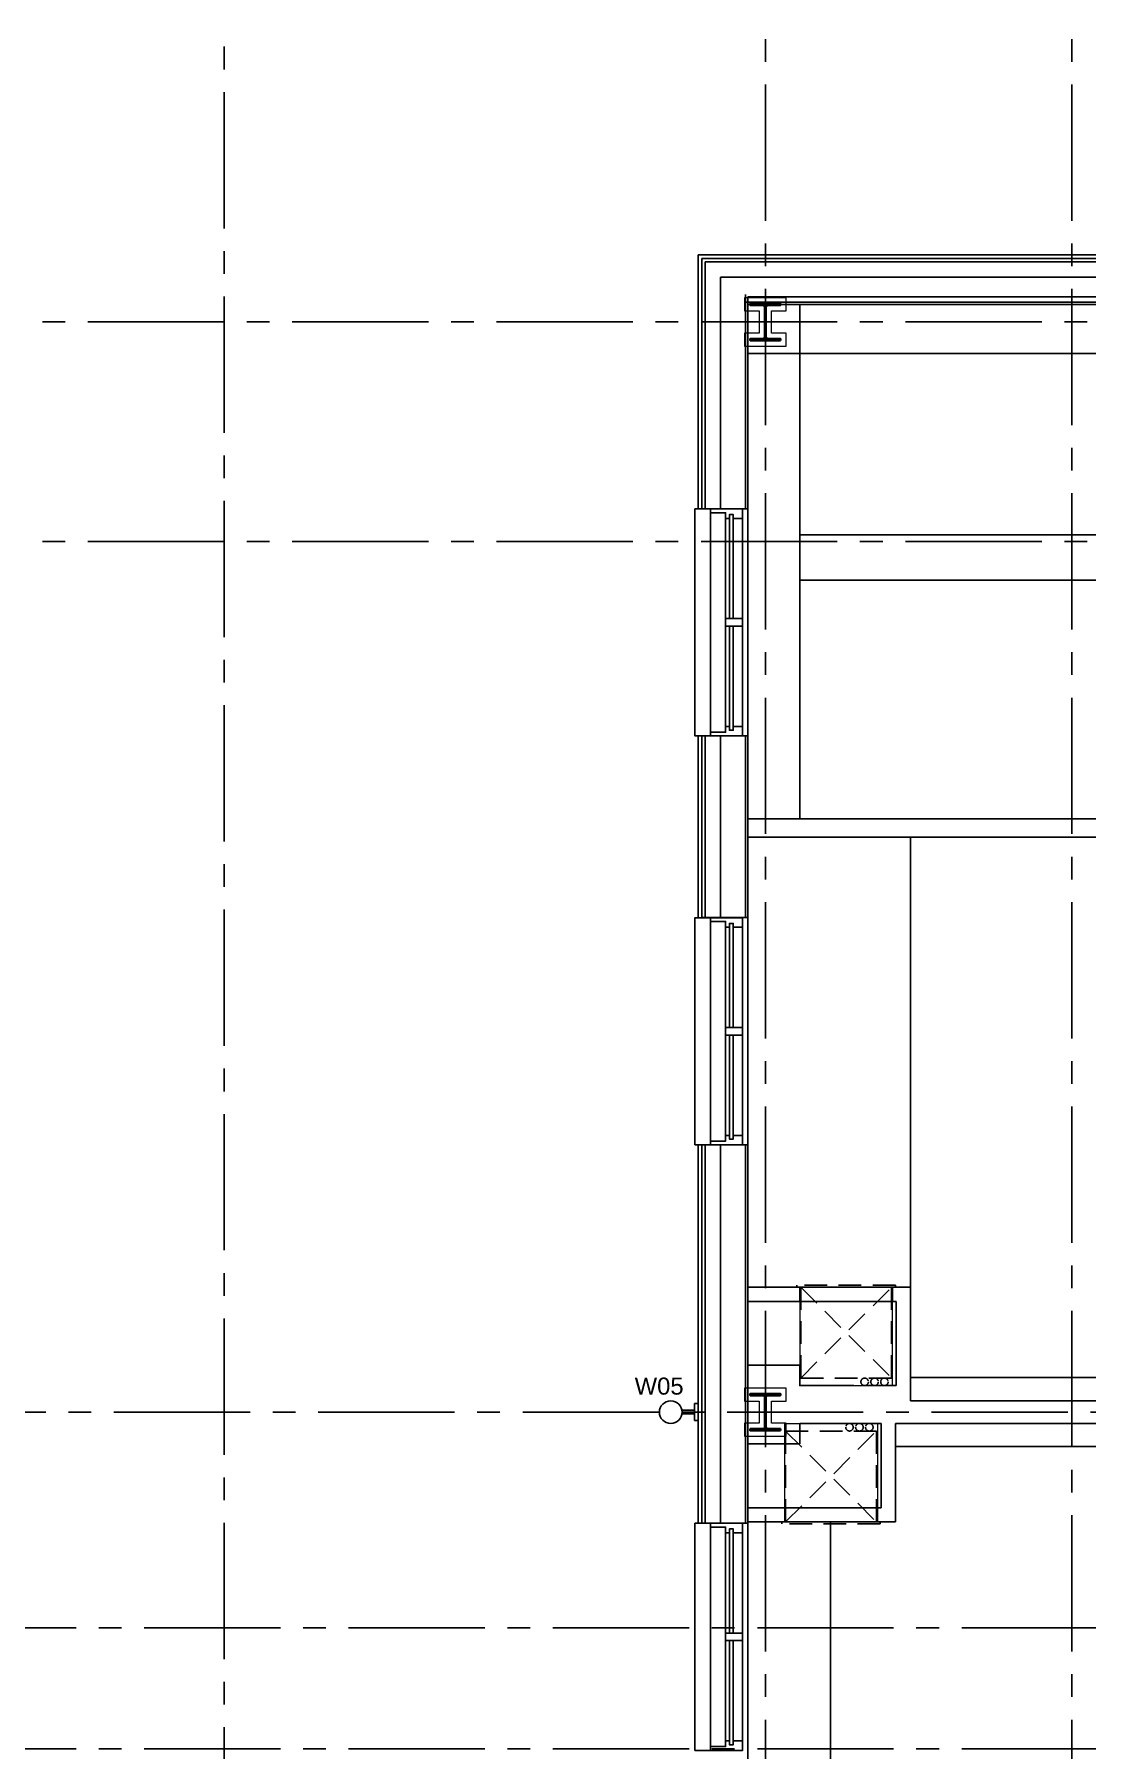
# Model space of a CAD drawing. Header units: inches. Extents: x -3700 to 367, y -844 to 2341.
# Drawn here: x -2406.1 to -2128.1, y 739.8 to 1193 of the extents above; entities that cross this region are included whole.
import ezdxf

# ---------------------------------------------------------------- set-up
doc = ezdxf.new("R2010")
doc.units = ezdxf.units.IN
doc.header["$LTSCALE"] = 48
doc.header["$MEASUREMENT"] = 0
for name, pattern in [('1112 - 0-Base$0$CENTER2', [1.125, 0.75, -0.125, 0.125, -0.125]), ('1112 - 0-Base$0$HIDDEN', [0.375, 0.25, -0.125]), ('1112 - 0-Base$0$HIDDEN2', [0.1875, 0.125, -0.0625])]:
    doc.linetypes.add(name, pattern=pattern)
for name, color, linetype, lineweight in [('1112 - 0-Base$0$A-Detl-Hatch', 1, 'Continuous', 18), ('1112 - 0-Base$0$S-Detl-Hatch', 1, 'Continuous', 18), ('1112 - 0-Base$0$S-Detl-Wide', 3, 'Continuous', 35)]:
    doc.layers.add(name, color=color, linetype=linetype, lineweight=lineweight)
for name, color, linetype in [('1112 - 0-Base$0$A-Door-Head', 8, 'Continuous'), ('1112 - 0-Base$0$A-Flor-Soffit', 4, 'Continuous'), ('1112 - 0-Base$0$A-Glaz', 6, 'Continuous'), ('1112 - 0-Base$0$A-Glaz-Sill', 8, 'Continuous'), ('1112 - 0-Base$0$A-Grid(3-32)', 8, '1112 - 0-Base$0$CENTER2'), ('1112 - 0-Base$0$A-HVAC', 6, '1112 - 0-Base$0$HIDDEN2'), ('1112 - 0-Base$0$A-Wall-Full', 3, 'Continuous'), ('1112 - 0-Base$0$A-Wall-Hatch', 15, 'Continuous'), ('A-Clng-Fixture', 3, 'Continuous')]:
    doc.layers.add(name, color=color, linetype=linetype)
doc.layers.add('1112 - 0-Base$0$G-Anno-Nplt', color=140, linetype='Continuous', lineweight=18, plot=False)
doc.styles.get("Standard").update_dxf_attribs({"font": 'arial.ttf'})

# ---------------------------------------------------------------- blocks, each defined once
blk = doc.blocks.new('CYLINDER WALL LIGHT')
for p, q in [((-2.25, 1), (2.25, 1)), ((-2.25, 1), (-2.25, 0)), ((-2.25, 0), (2.25, 0)), ((-0.5, 1), (-0.5, 4.29)), ((0.5, 1), (0.5, 4.29)), ((2.25, 1), (2.25, 0))]:
    blk.add_line(p, q)
blk.add_circle((0.01, 7.25), 3)
blk.add_attdef('WXX', (-6.36, 12), '', height=4.5)
blk = doc.blocks.new('1112 - 0-Base$0$EXTERIOR WINDOW 3')
at = {"layer": '1112 - 0-Base$0$A-Glaz'}
for p, q in [((5693, -8445.75), (5693, -8419.25)), ((5694, -8445.75), (5694, -8419.25)), ((5695, -8474.25), (5695, -8419.25)), ((5693, -8474.25), (5693, -8447.75)), ((5694, -8474.25), (5694, -8447.75))]:
    blk.add_line(p, q, dxfattribs=at)
for points in [[(5693, -8419.25), (5690.5, -8419.25), (5690.5, -8416.75), (5699, -8416.75), (5699, -8417.75), (5695, -8417.75), (5695, -8419.25), (5694, -8419.25), (5694, -8418.25), (5693, -8418.25), (5693, -8419.25)], [(5693, -8474.25), (5690.5, -8474.25), (5690.5, -8476.75), (5699, -8476.75), (5699, -8475.75), (5695, -8475.75), (5695, -8474.25), (5694, -8474.25), (5694, -8475.25), (5693, -8475.25), (5693, -8474.25)]]:
    blk.add_lwpolyline(points, dxfattribs=at)
blk.add_lwpolyline([(5690.5, -8445.75), (5690.5, -8447.75), (5695, -8447.75), (5695, -8445.75)], close=True, dxfattribs=at)
at = {"layer": '1112 - 0-Base$0$A-Glaz-Sill'}
for p, q in [((5689.12, -8416.75), (5689.12, -8476.75)), ((5690.5, -8419.25), (5690.5, -8474.25)), ((5699, -8475.75), (5699, -8417.75))]:
    blk.add_line(p, q, dxfattribs=at)
blk.add_lwpolyline([(5699, -8476.75), (5703.12, -8476.75), (5703.12, -8416.75), (5699, -8416.75)], dxfattribs=at)
blk = doc.blocks.new('1112 - 0-Base$0$1ST FLOOR CORE & SHELL')
at = {"layer": '1112 - 0-Base$0$A-Wall-Full'}
for p, q in [((4100.25, -8063), (3453.75, -8063)), ((3453.75, -8130.12), (3453.75, -8063)), ((3466.87, -8130.12), (3466.87, -8074.12)), ((4087.12, -8076.12), (3466.87, -8076.12)), ((3466.87, -8130.12), (3454.87, -8130.12)), ((3453.75, -8238.12), (3453.75, -8190.12)), ((3466.87, -8190.12), (3454.87, -8190.12)), ((3466.87, -8238.12), (3466.87, -8190.12)), ((3466.87, -8238.12), (3454.87, -8238.12)), ((3453.75, -8398.12), (3453.75, -8298.12)), ((3466.87, -8298.12), (3454.87, -8298.12)), ((3466.87, -8398.12), (3466.87, -8298.12)), ((3466.87, -8398.12), (3454.87, -8398.12))]:
    blk.add_line(p, q, dxfattribs=at)
at = {"layer": '1112 - 0-Base$0$A-Wall-Hatch'}
for p, q in [((4099.25, -8064), (3454.75, -8064)), ((3454.75, -8130.12), (3454.75, -8064)), ((4098.37, -8064.88), (3455.62, -8064.88)), ((3455.62, -8130.12), (3455.62, -8064.88)), ((4094.37, -8068.88), (3459.62, -8068.88)), ((3459.62, -8130.12), (3459.62, -8068.88)), ((3466.25, -8130.12), (3466.25, -8073.5)), ((4087.75, -8075.5), (3466.25, -8075.5)), ((3454.75, -8238.12), (3454.75, -8190.12)), ((3455.62, -8238.12), (3455.62, -8190.12)), ((3459.62, -8238.12), (3459.62, -8190.12)), ((3466.25, -8238.12), (3466.25, -8190.12)), ((3454.75, -8398.12), (3454.75, -8298.12)), ((3455.62, -8398.12), (3455.62, -8298.12)), ((3459.62, -8398.12), (3459.62, -8298.12)), ((3466.25, -8398.12), (3466.25, -8298.12))]:
    blk.add_line(p, q, dxfattribs=at)
at = {"rotation": 180}
for p in [(9156, -16606.88), (9156, -16714.88), (9156, -16874.88)]:
    blk.add_blockref('1112 - 0-Base$0$EXTERIOR WINDOW 3', p, dxfattribs=at)
blk = doc.blocks.new('*U21')
at = {"layer": '1112 - 0-Base$0$A-Detl-Hatch'}
h = blk.add_hatch(dxfattribs=at)
h.set_pattern_fill('ANSI32', color=256, scale=6, style=0)
h.set_pattern_definition([(45, (0, -4.865), (-1.591, 1.591), []), (45, (1.0607, -4.865), (-1.591, 1.591), [])])
edge = h.paths.add_edge_path()
edge.add_line((3.98, -9.73), (3.98, -9.295))
edge.add_line((3.98, -9.295), (0.645, -9.295))
edge.add_arc((0.645, -8.795), 0.5, 180, 270, ccw=False)
edge.add_line((0.145, -8.795), (0.145, -0.935))
edge.add_arc((0.645, -0.935), 0.5, 90, 180, ccw=False)
edge.add_line((0.645, -0.435), (3.98, -0.435))
edge.add_line((3.98, -0.435), (3.98, 0))
edge.add_line((3.98, 0), (-3.98, 0))
edge.add_line((-3.98, 0), (-3.98, -0.435))
edge.add_line((-3.98, -0.435), (-0.645, -0.435))
edge.add_arc((-0.645, -0.935), 0.5, 0, 90, ccw=False)
edge.add_line((-0.145, -0.935), (-0.145, -8.795))
edge.add_arc((-0.645, -8.795), 0.5, -90, 0, ccw=False)
edge.add_line((-0.645, -9.295), (-3.98, -9.295))
edge.add_line((-3.98, -9.295), (-3.98, -9.73))
edge.add_line((-3.98, -9.73), (3.98, -9.73))
at = {"color": 0, "linetype": 'ByBlock'}
blk.add_lwpolyline([(3.98, -9.73), (3.98, -9.295), (0.645, -9.295, -0.4142136), (0.145, -8.795), (0.145, -0.935, -0.4142136), (0.645, -0.435), (3.98, -0.435), (3.98, 0), (-3.98, 0), (-3.98, -0.435), (-0.645, -0.435, -0.4142136), (-0.145, -0.935), (-0.145, -8.795, -0.4142136), (-0.645, -9.295), (-3.98, -9.295), (-3.98, -9.73)], format="xyb", close=True, dxfattribs=at)
blk = doc.blocks.new('1112 - 0-Base$0$W10X33')
at = {"layer": '1112 - 0-Base$0$S-Detl-Hatch'}
blk.add_lwpolyline([(13773.28, -7309.78), (13773.28, -7306.34), (13769.45, -7306.34), (13769.45, -7300.48), (13773.28, -7300.48), (13773.28, -7297.05), (13762.32, -7297.05), (13762.32, -7300.48), (13766.16, -7300.48), (13766.16, -7306.34), (13762.32, -7306.34), (13762.32, -7309.78)], close=True, dxfattribs=at)
at = {"layer": '1112 - 0-Base$0$S-Detl-Wide'}
blk.add_blockref('*U21', (13767.8, -7298.55), dxfattribs=at)
blk = doc.blocks.new('1112 - 0-Base$0$1ST FLOOR - STRUCTURAL GRID')
at = {"layer": '1112 - 0-Base$0$A-Grid(3-32)'}
for p, q in [((3328.5, -7426.01), (3328.5, -9520.75)), ((3471.5, -7424.01), (3471.5, -9520.75)), ((3552.5, -7424.01), (3552.5, -9520.75)), ((2104.5, -8080.75), (5927.38, -8080.75)), ((2104.5, -8138.75), (5927.38, -8138.75)), ((5927.38, -8368.75), (2104.5, -8368.75)), ((2119.38, -8425.75), (5912.5, -8425.75)), ((2119.38, -8457.75), (5912.5, -8457.75))]:
    blk.add_line(p, q, dxfattribs=at)
for p in [(-10296.3, -777.34), (-10296.3, -1065.34)]:
    blk.add_blockref('1112 - 0-Base$0$W10X33', p)
blk = doc.blocks.new('1112 - 0-Base$0$HVAC UNIT NICHE')
at = {"layer": '1112 - 0-Base$0$A-Door-Head'}
blk.add_lwpolyline([(4, 0), (28.5, 0), (28.5, -3.75), (4, -3.75)], close=True, dxfattribs=at)
at = {"layer": '1112 - 0-Base$0$A-HVAC'}
for p, q in [((4.25, 0), (28.25, -24)), ((4.25, -24), (28.25, 0))]:
    blk.add_line(p, q, dxfattribs=at)
for points in [[(3.25, 0), (29.25, 0), (29.25, 0.5), (3.25, 0.5)], [(4.25, -24), (28.25, -24), (28.25, 0), (4.25, 0)]]:
    blk.add_lwpolyline(points, close=True, dxfattribs=at)
for centre in [(21.13, -25), (23.75, -25), (26.36, -25)]:
    blk.add_circle(centre, 1, dxfattribs=at)
at = {"layer": '1112 - 0-Base$0$A-Wall-Full'}
for p, q in [((4, 0), (0, 0)), ((4, -3.75), (4, 0)), ((28.5, 0), (33.25, 0)), ((28.5, -3.75), (28.5, 0)), ((33.25, 0), (33.25, -26)), ((4, -3.75), (0, -3.75)), ((28.5, -3.75), (29.5, -3.75)), ((29.5, -3.75), (29.5, -26))]:
    blk.add_line(p, q, dxfattribs=at)
at = {"layer": '1112 - 0-Base$0$G-Anno-Nplt'}
blk.add_lwpolyline([(4, 0), (4, -26), (28.5, -26), (28.5, 0)], close=True, dxfattribs=at)
blk = doc.blocks.new('1112 - 0-Base$0$King Studio 2 -40')
at = {"layer": '1112 - 0-Base$0$A-Flor-Soffit'}
for p, q in [((9.56, 258.88), (195, 258.78)), ((214.89, 147.25), (214.89, 241.65))]:
    blk.add_line(p, q, dxfattribs=at)
at = {"layer": '1112 - 0-Base$0$A-Wall-Full'}
for p, q in [((215.63, 280.63), (188.58, 280.63)), ((195, 274.9), (195, 280.63)), ((198.75, 274.9), (198.75, 280.63)), ((215.63, 266.9), (215.63, 280.63)), ((221, 266.9), (215.63, 266.9))]:
    blk.add_line(p, q, dxfattribs=at)
for points in [[(221, 266.9), (221, 245.4)], [(221, 241.65), (221, 84.5), (214.89, 84.5), (214.89, 64.01), (221, 64.01), (221, 6.5)]]:
    blk.add_lwpolyline(points, dxfattribs=at)
at = {"layer": '1112 - 0-Base$0$G-Anno-Nplt'}
blk.add_line((9.56, 280.63), (215.63, 280.63), dxfattribs=at)
at = {"layer": '1112 - 0-Base$0$A-Wall-Full', "xscale": -1, "rotation": 90}
blk.add_blockref('1112 - 0-Base$0$HVAC UNIT NICHE', (195, 274.9), dxfattribs=at)
blk = doc.blocks.new('1112 - 0-Base$0$King Suite 4')
at = {"layer": '1112 - 0-Base$0$A-Flor-Soffit'}
for p, q in [((192.89, 279.64), (9.1, 279.64)), ((9.1, 279.64), (9.1, 156.75)), ((206.23, 231.75), (9.1, 231.75)), ((206.23, 219.75), (9.1, 219.75)), ((38.35, 151.87), (38.35, 33)), ((192.01, 9.1), (38.35, 9.1))]:
    blk.add_line(p, q, dxfattribs=at)
at = {"layer": '1112 - 0-Base$0$A-Wall-Full'}
for p, q in [((9.1, 279.64), (9.1, 292.65)), ((-4.62, 279.64), (9.1, 279.64)), ((-4.62, 156.75), (168.23, 156.75)), ((-4.62, 151.87), (168.23, 151.87)), ((5.1, 33), (-4.62, 33)), ((5.1, 29.25), (-4.62, 29.25)), ((34.6, 7), (27.13, 7)), ((38.35, 7), (38.35, 3)), ((192.01, 3), (38.35, 3))]:
    blk.add_line(p, q, dxfattribs=at)
blk.add_lwpolyline([(-4.62, 12.36), (9.1, 12.36), (9.1, 7), (23.38, 7)], dxfattribs=at)
at = {"layer": '1112 - 0-Base$0$G-Anno-Nplt'}
for p, q in [((9.1, 292.65), (326.95, 292.63)), ((-4.62, 279.64), (-4.62, 6.86))]:
    blk.add_line(p, q, dxfattribs=at)
blk.add_blockref('1112 - 0-Base$0$HVAC UNIT NICHE', (5.1, 33))

msp = doc.modelspace()

# ---------------------------------------------------------------- linework, layer by layer
at = {"color": 11}
msp.add_lwpolyline([(-2217.63, 1123.62), (-2217.63, 614.56), (-2201.88, 614.56), (-2201.88, 610.63), (-1979.5, 610.63), (-1979.5, 616.77), (-1943.5, 616.77), (-1937.5, 616.77), (-1937.5, 898.87), (-1877.5, 898.87), (-1877.5, 620.31), (-1835.5, 620.25), (-1835.5, 614.11), (-1597.38, 614.11), (-1597.38, 1123.62), (-2217.63, 1123.62)], dxfattribs=at)

# ---------------------------------------------------------------- block references
at = {"linetype": '1112 - 0-Base$0$HIDDEN'}
msp.add_blockref('1112 - 0-Base$0$1ST FLOOR - STRUCTURAL GRID', (-5684.5, 9197.75), dxfattribs=at)
for name, p in [('1112 - 0-Base$0$1ST FLOOR CORE & SHELL', (-5684.5, 9197.75)), ('1112 - 0-Base$0$King Suite 4', (-2213, 829))]:
    msp.add_blockref(name, p)
at = {"rotation": 90}
msp.add_blockref('1112 - 0-Base$0$King Studio 2 -40', (-1937, 605), dxfattribs=at)
at = {"layer": 'A-Clng-Fixture'}
ref = msp.add_blockref('CYLINDER WALL LIGHT', (-2230.75, 829), dxfattribs=dict(at, xscale=-1, rotation=90))
ref.add_attrib('WXX', 'W05', (-2247.53, 833.62), dxfattribs={"layer": '0', "height": 4.5})

doc.saveas('drawing.dxf')
